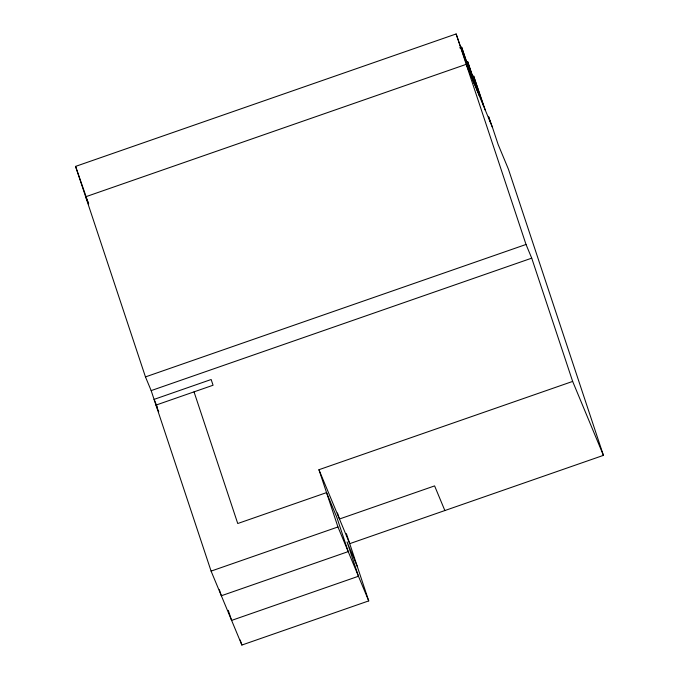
<?xml version="1.0" encoding="UTF-8"?>
<svg xmlns="http://www.w3.org/2000/svg" width="679" height="679" viewBox="0 0 679 679"><rect width="100%" height="100%" fill="white"/><g stroke="black" fill="none" stroke-linecap="round" stroke-linejoin="round"><path stroke-width="1.02" d="M346.383 533.618L368.722 600.898L241.868 645.05L211.093 571.107L151.162 390.603L145.467 376.913L75.573 166.397L456.135 33.95L469.223 71.541M459.624 47.844L461.627 47.14L473.348 81.455M145.467 376.913L526.021 244.465L531.725 258.156L572.652 381.42L603.427 455.363L349.719 543.658L318.943 469.715L572.652 381.42M151.162 390.603L531.725 258.156M211.093 571.107L337.947 526.963L368.722 600.898M470.207 73.34L468.841 70.056L469.792 72.916M476.751 89.042L473.331 80.826L474.281 83.695M603.427 455.363L508.401 169.139L498.14 144.5L492.436 127.321L466.218 64.335L85.664 196.783L88.66 203.989L87.71 201.128M444.864 510.549L434.602 485.901L339.458 519.011L337.463 512.985M357.324 566.558L347.062 541.91L358.47 576.25L231.615 620.402L228.271 610.345M87.37 200.305L75.573 166.397M157.316 407.162L154.082 399.379L211.161 379.51L213.062 385.239L155.983 405.1L158.742 411.737M492.436 127.321L488.481 116.389L490.807 123.4M485.315 110.21L473.594 75.895L483.686 106.28M479.332 95.832L467.61 61.517L477.693 91.911M461.627 47.14L471.71 77.533M456.135 33.95L526.021 244.465M318.943 469.715L337.947 526.963M194.033 391.859L237.743 523.517L326.54 492.614L336.801 517.262L348.208 551.611L221.354 595.755L219.351 589.72M240.205 640.017L241.868 645.05"/></g></svg>
